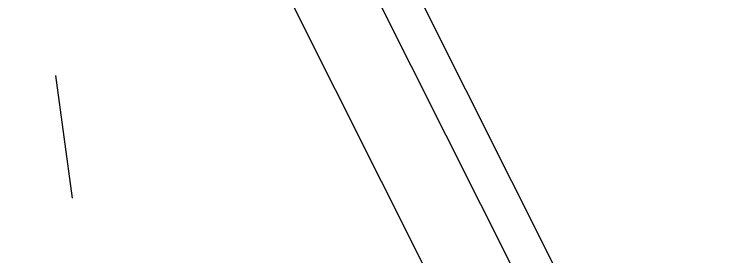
# Model space of a CAD drawing. Header units: feet. Extents: x -84 to 198, y -22 to 181.
# Drawn here: x 131.02 to 133.871, y 127.661 to 128.638 of the extents above; entities that cross this region are included whole.
import ezdxf

# ---------------------------------------------------------------- set-up
doc = ezdxf.new("R2010")
doc.units = ezdxf.units.FT
doc.layers.add('A-LINEA', color=7, linetype='CONTINUOUS')

msp = doc.modelspace()

# ---------------------------------------------------------------- linework, layer by layer
at = {"layer": 'A-LINEA'}
for p, q in [((142.471, 109.1644), (118.664, 156.5455)), ((142.471, 109.1644), (118.664, 156.5455)), ((142.471, 109.1644), (118.664, 156.5455)), ((142.3125, 109.1409), (118.552, 156.4218)), ((141.9822, 109.0957), (118.3186, 156.1837)), ((131.1867, 128.3911), (131.2533, 127.8978))]:
    msp.add_line(p, q, dxfattribs=at)

doc.saveas('drawing.dxf')
